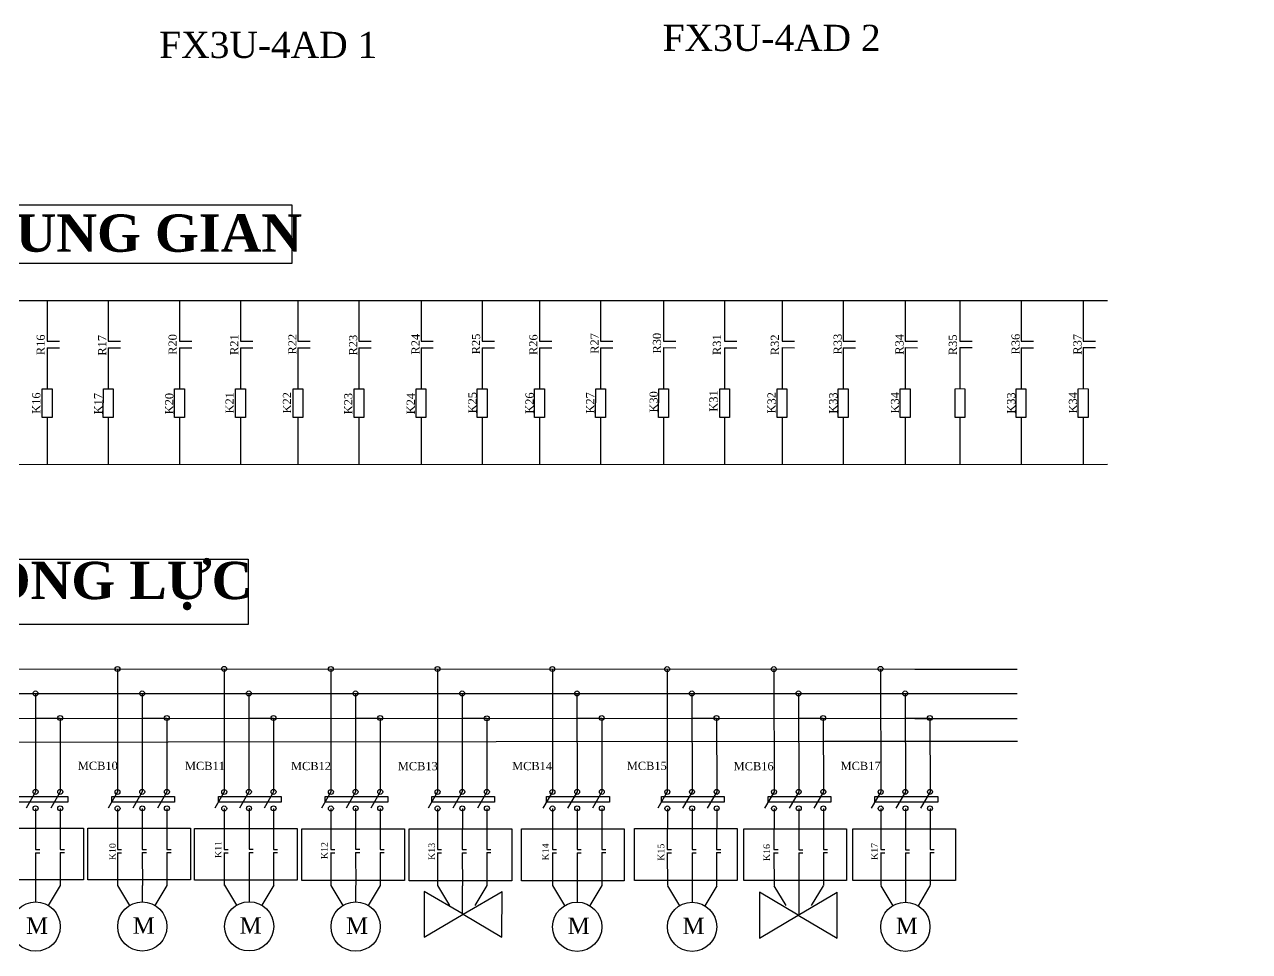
# Model space of a CAD drawing. Header units: millimetres. Extents: x 7014966 to 7187914, y 108642 to 109358.
# Drawn here: x 7015622.4 to 7015841.9, y 109001.6 to 109167.6 of the extents above; entities that cross this region are included whole.
import ezdxf

# ---------------------------------------------------------------- set-up
doc = ezdxf.new("R2010")
doc.units = ezdxf.units.MM
doc.layers.add('Layer1', color=7, linetype='Continuous', lineweight=30)
doc.styles.get("Standard").update_dxf_attribs({"font": 'arial.ttf'})

msp = doc.modelspace()

# ---------------------------------------------------------------- linework, layer by layer
for points in [[(7015571.01, 109135.29), (7015670.35, 109135.29), (7015670.35, 109124.8), (7015571.01, 109124.8)], [(7015572.54, 109071.85), (7015662.51, 109071.85), (7015662.51, 109060.15), (7015572.54, 109060.15)]]:
    msp.add_lwpolyline(points, close=True)
at = {"layer": 'Layer1', "lineweight": 30}
for p, q in [((7015457.23, 109118.2), (7015816.49, 109118.2)), ((7015626.51, 109109.72), (7015628.71, 109109.71)), ((7015637.45, 109109.71), (7015639.65, 109109.71)), ((7015650.2, 109109.72), (7015652.41, 109109.71)), ((7015661.14, 109109.71), (7015663.35, 109109.71)), ((7015671.43, 109109.72), (7015673.64, 109109.71)), ((7015682.37, 109109.71), (7015684.58, 109109.71)), ((7015693.49, 109109.72), (7015695.69, 109109.71)), ((7015704.42, 109109.71), (7015706.63, 109109.71)), ((7015714.72, 109109.72), (7015716.92, 109109.71)), ((7015725.66, 109109.71), (7015727.86, 109109.71)), ((7015736.94, 109109.75), (7015739.15, 109109.74)), ((7015747.88, 109109.74), (7015750.09, 109109.74)), ((7015758.17, 109109.75), (7015760.38, 109109.74)), ((7015769.11, 109109.74), (7015771.32, 109109.74)), ((7015780.22, 109109.75), (7015782.43, 109109.74)), ((7015790.05, 109109.75), (7015792.26, 109109.75)), ((7015800.99, 109109.74), (7015803.2, 109109.74)), ((7015812.11, 109109.75), (7015814.31, 109109.75)), ((7015781.94, 109052.18), (7015800.31, 109052.17)), ((7015781.92, 109047.82), (7015800.3, 109047.82)), ((7015781.93, 109043.35), (7015800.31, 109043.34)), ((7015765.75, 109039.29), (7015800.34, 109039.3)), ((7015624.43, 109030.18), (7015622.72, 109027.26)), ((7015628.85, 109030.19), (7015627.15, 109027.26)), ((7015639.11, 109030.18), (7015637.41, 109027.26)), ((7015643.54, 109030.18), (7015641.83, 109027.26)), ((7015647.96, 109030.19), (7015646.26, 109027.26)), ((7015658.23, 109030.18), (7015656.52, 109027.26)), ((7015662.65, 109030.18), (7015660.94, 109027.26)), ((7015667.07, 109030.19), (7015665.37, 109027.26)), ((7015677.34, 109030.18), (7015675.64, 109027.26)), ((7015681.76, 109030.18), (7015680.06, 109027.26)), ((7015686.18, 109030.19), (7015684.49, 109027.26)), ((7015696.45, 109030.18), (7015694.75, 109027.26)), ((7015700.88, 109030.18), (7015699.17, 109027.26)), ((7015705.29, 109030.19), (7015703.6, 109027.26)), ((7015717.03, 109030.18), (7015715.33, 109027.26)), ((7015721.46, 109030.18), (7015719.75, 109027.26)), ((7015725.88, 109030.19), (7015724.18, 109027.26)), ((7015737.61, 109030.18), (7015735.91, 109027.26)), ((7015742.04, 109030.18), (7015740.33, 109027.26)), ((7015746.46, 109030.19), (7015744.76, 109027.26)), ((7015756.73, 109030.18), (7015755.02, 109027.26)), ((7015761.15, 109030.18), (7015759.44, 109027.26)), ((7015765.57, 109030.19), (7015763.87, 109027.26)), ((7015775.84, 109030.18), (7015774.14, 109027.26)), ((7015780.26, 109030.18), (7015778.56, 109027.26)), ((7015784.68, 109030.19), (7015782.99, 109027.26)), ((7015624.43, 109019.29), (7015625.16, 109019.29)), ((7015628.84, 109019.31), (7015629.58, 109019.31)), ((7015639.11, 109019.29), (7015639.85, 109019.29)), ((7015643.55, 109019.31), (7015644.28, 109019.31)), ((7015647.95, 109019.31), (7015648.69, 109019.31)), ((7015658.22, 109019.29), (7015658.96, 109019.29)), ((7015662.69, 109019.32), (7015663.42, 109019.32)), ((7015667.07, 109019.31), (7015667.8, 109019.31)), ((7015677.33, 109019.29), (7015678.07, 109019.29)), ((7015681.77, 109019.32), (7015682.5, 109019.32)), ((7015686.18, 109019.31), (7015686.91, 109019.31)), ((7015696.45, 109019.29), (7015697.18, 109019.29)), ((7015700.88, 109019.26), (7015701.62, 109019.26)), ((7015705.29, 109019.31), (7015706.02, 109019.31)), ((7015717.03, 109019.29), (7015717.76, 109019.29)), ((7015721.47, 109019.26), (7015722.2, 109019.26)), ((7015725.87, 109019.31), (7015726.61, 109019.31)), ((7015737.61, 109019.29), (7015738.35, 109019.29)), ((7015742.05, 109019.26), (7015742.78, 109019.26)), ((7015746.45, 109019.31), (7015747.19, 109019.31)), ((7015756.72, 109019.29), (7015757.46, 109019.29)), ((7015761.15, 109019.25), (7015761.88, 109019.25)), ((7015765.57, 109019.31), (7015766.3, 109019.31)), ((7015775.84, 109019.29), (7015776.57, 109019.29)), ((7015780.26, 109019.25), (7015781, 109019.25)), ((7015784.68, 109019.31), (7015785.41, 109019.31)), ((7015624.44, 109013.42), (7015624.44, 109010.48)), ((7015628.84, 109013.43), (7015626.7, 109009.85)), ((7015639.12, 109013.45), (7015641.27, 109009.87)), ((7015643.55, 109013.44), (7015643.55, 109010.5)), ((7015647.95, 109013.45), (7015645.81, 109009.87)), ((7015658.26, 109013.47), (7015660.41, 109009.89)), ((7015662.69, 109013.46), (7015662.69, 109010.52)), ((7015667.09, 109013.47), (7015664.95, 109009.89)), ((7015677.35, 109013.43), (7015679.5, 109009.85)), ((7015681.77, 109013.42), (7015681.77, 109010.48)), ((7015686.18, 109013.43), (7015684.04, 109009.85)), ((7015696.46, 109013.4), (7015698.61, 109009.82)), ((7015700.88, 109013.39), (7015700.88, 109008.18)), ((7015705.29, 109013.4), (7015703.15, 109009.82)), ((7015717.04, 109013.4), (7015719.2, 109009.82)), ((7015721.47, 109013.4), (7015721.47, 109010.46)), ((7015725.88, 109013.4), (7015723.73, 109009.83)), ((7015737.62, 109013.38), (7015739.78, 109009.8)), ((7015742.05, 109013.37), (7015742.05, 109010.43)), ((7015746.46, 109013.38), (7015744.32, 109009.8)), ((7015756.72, 109013.39), (7015758.87, 109009.82)), ((7015761.15, 109013.39), (7015761.15, 109008.08)), ((7015765.56, 109013.39), (7015763.41, 109009.82)), ((7015775.84, 109013.39), (7015777.99, 109009.81)), ((7015780.26, 109013.38), (7015780.26, 109010.44)), ((7015784.67, 109013.39), (7015782.53, 109009.81))]:
    msp.add_line(p, q, dxfattribs=at)
for points in [[(7015626.51, 109118.24), (7015626.51, 109110.89), (7015628.71, 109110.9)], [(7015637.45, 109118.24), (7015637.45, 109110.89), (7015639.65, 109110.9)], [(7015650.2, 109118.24), (7015650.2, 109110.89), (7015652.41, 109110.9)], [(7015661.14, 109118.24), (7015661.14, 109110.89), (7015663.35, 109110.9)], [(7015671.43, 109118.24), (7015671.43, 109110.89), (7015673.64, 109110.9)], [(7015682.37, 109118.24), (7015682.37, 109110.89), (7015684.58, 109110.9)], [(7015693.49, 109118.24), (7015693.49, 109110.89), (7015695.69, 109110.9)], [(7015704.42, 109118.24), (7015704.42, 109110.89), (7015706.63, 109110.9)], [(7015714.72, 109118.24), (7015714.72, 109110.89), (7015716.92, 109110.9)], [(7015725.66, 109118.24), (7015725.66, 109110.89), (7015727.86, 109110.9)], [(7015736.94, 109118.27), (7015736.94, 109110.92), (7015739.15, 109110.93)], [(7015747.88, 109118.27), (7015747.88, 109110.92), (7015750.09, 109110.93)], [(7015758.17, 109118.27), (7015758.17, 109110.92), (7015760.38, 109110.93)], [(7015769.11, 109118.27), (7015769.11, 109110.92), (7015771.32, 109110.93)], [(7015780.22, 109118.27), (7015780.22, 109110.92), (7015782.43, 109110.93)], [(7015790.05, 109118.27), (7015790.05, 109110.92), (7015792.26, 109110.93)], [(7015800.99, 109118.27), (7015800.99, 109110.92), (7015803.2, 109110.93)], [(7015812.11, 109118.27), (7015812.11, 109110.92), (7015814.31, 109110.93)], [(7015626.51, 109109.72), (7015626.51, 109102.37), (7015627.39, 109102.36), (7015627.39, 109097.22), (7015625.62, 109097.22), (7015625.63, 109102.36), (7015626.51, 109102.37)], [(7015637.45, 109109.71), (7015637.45, 109102.36), (7015638.33, 109102.36), (7015638.33, 109097.21), (7015636.56, 109097.22), (7015636.57, 109102.36), (7015637.45, 109102.36)], [(7015650.2, 109109.72), (7015650.2, 109102.37), (7015651.08, 109102.36), (7015651.08, 109097.22), (7015649.32, 109097.22), (7015649.33, 109102.36), (7015650.2, 109102.37)], [(7015661.14, 109109.71), (7015661.14, 109102.36), (7015662.02, 109102.36), (7015662.02, 109097.21), (7015660.26, 109097.22), (7015660.27, 109102.36), (7015661.14, 109102.36)], [(7015671.43, 109109.72), (7015671.43, 109102.37), (7015672.32, 109102.36), (7015672.32, 109097.22), (7015670.55, 109097.22), (7015670.56, 109102.36), (7015671.43, 109102.37)], [(7015682.37, 109109.71), (7015682.37, 109102.36), (7015683.25, 109102.36), (7015683.25, 109097.21), (7015681.49, 109097.22), (7015681.5, 109102.36), (7015682.37, 109102.36)], [(7015693.49, 109109.72), (7015693.49, 109102.37), (7015694.37, 109102.36), (7015694.37, 109097.22), (7015692.6, 109097.22), (7015692.61, 109102.36), (7015693.49, 109102.37)], [(7015704.42, 109109.71), (7015704.42, 109102.36), (7015705.31, 109102.36), (7015705.31, 109097.21), (7015703.54, 109097.22), (7015703.55, 109102.36), (7015704.42, 109102.36)], [(7015714.72, 109109.72), (7015714.72, 109102.37), (7015715.6, 109102.36), (7015715.6, 109097.22), (7015713.83, 109097.22), (7015713.84, 109102.36), (7015714.72, 109102.37)], [(7015725.66, 109109.71), (7015725.66, 109102.36), (7015726.54, 109102.36), (7015726.54, 109097.21), (7015724.77, 109097.22), (7015724.78, 109102.36), (7015725.66, 109102.36)], [(7015736.94, 109109.75), (7015736.94, 109102.39), (7015737.82, 109102.39), (7015737.82, 109097.25), (7015736.06, 109097.25), (7015736.07, 109102.39), (7015736.94, 109102.39)], [(7015747.88, 109109.74), (7015747.88, 109102.39), (7015748.76, 109102.39), (7015748.76, 109097.24), (7015747, 109097.25), (7015747, 109102.39), (7015747.88, 109102.39)], [(7015758.17, 109109.75), (7015758.17, 109102.39), (7015759.05, 109102.39), (7015759.05, 109097.25), (7015757.29, 109097.25), (7015757.3, 109102.39), (7015758.17, 109102.39)], [(7015769.11, 109109.74), (7015769.11, 109102.39), (7015769.99, 109102.39), (7015769.99, 109097.24), (7015768.23, 109097.25), (7015768.24, 109102.39), (7015769.11, 109102.39)], [(7015780.22, 109109.75), (7015780.22, 109102.39), (7015781.11, 109102.39), (7015781.11, 109097.25), (7015779.34, 109097.25), (7015779.35, 109102.39), (7015780.22, 109102.39)], [(7015790.05, 109109.75), (7015790.05, 109102.4), (7015790.94, 109102.39), (7015790.94, 109097.25), (7015789.17, 109097.25), (7015789.18, 109102.39), (7015790.05, 109102.4)], [(7015800.99, 109109.74), (7015800.99, 109102.39), (7015801.87, 109102.39), (7015801.87, 109097.24), (7015800.11, 109097.25), (7015800.12, 109102.39), (7015800.99, 109102.39)], [(7015812.11, 109109.75), (7015812.11, 109102.4), (7015812.99, 109102.39), (7015812.99, 109097.25), (7015811.22, 109097.25), (7015811.23, 109102.39), (7015812.11, 109102.4)], [(7015626.51, 109097.22), (7015626.51, 109088.85)], [(7015637.45, 109097.21), (7015637.45, 109088.84)], [(7015650.2, 109097.22), (7015650.2, 109088.85)], [(7015661.14, 109097.21), (7015661.14, 109088.84)], [(7015671.43, 109097.22), (7015671.43, 109088.85)], [(7015682.37, 109097.21), (7015682.37, 109088.84)], [(7015693.49, 109097.22), (7015693.49, 109088.85)], [(7015704.42, 109097.21), (7015704.43, 109088.84)], [(7015714.72, 109097.22), (7015714.72, 109088.85)], [(7015725.66, 109097.21), (7015725.66, 109088.84)], [(7015736.94, 109097.25), (7015736.94, 109088.87)], [(7015747.88, 109097.24), (7015747.88, 109088.87)], [(7015758.17, 109097.25), (7015758.17, 109088.87)], [(7015769.11, 109097.24), (7015769.11, 109088.87)], [(7015780.22, 109097.25), (7015780.23, 109088.87)], [(7015790.05, 109097.25), (7015790.05, 109088.88)], [(7015800.99, 109097.25), (7015800.99, 109088.87)], [(7015812.11, 109097.25), (7015812.11, 109088.88)], [(7015457.23, 109088.84), (7015816.49, 109088.88)], [(7015487.91, 109052.23), (7015781.94, 109052.18)], [(7015639.1, 109052.22), (7015639.11, 109030.17)], [(7015658.21, 109052.22), (7015658.23, 109030.17)], [(7015677.32, 109052.22), (7015677.34, 109030.17)], [(7015696.43, 109052.22), (7015696.45, 109030.17)], [(7015717.02, 109052.22), (7015717.03, 109030.17)], [(7015737.6, 109052.22), (7015737.61, 109030.17)], [(7015756.71, 109052.22), (7015756.73, 109030.17)], [(7015775.82, 109052.22), (7015775.84, 109030.17)], [(7015487.89, 109047.82), (7015781.92, 109047.82)], [(7015624.4, 109047.82), (7015624.43, 109030.18)], [(7015643.51, 109047.82), (7015643.54, 109030.18)], [(7015662.62, 109047.82), (7015662.65, 109030.18)], [(7015681.73, 109047.82), (7015681.76, 109030.18)], [(7015700.85, 109047.82), (7015700.88, 109030.18)], [(7015721.43, 109047.82), (7015721.46, 109030.18)], [(7015742.01, 109047.82), (7015742.04, 109030.18)], [(7015761.12, 109047.82), (7015761.15, 109030.18)], [(7015780.23, 109047.82), (7015780.26, 109030.18)], [(7015487.9, 109043.41), (7015781.93, 109043.35)], [(7015624.41, 109043.4), (7015628.82, 109043.42), (7015628.85, 109030.19)], [(7015643.52, 109043.4), (7015647.93, 109043.42), (7015647.96, 109030.19)], [(7015662.63, 109043.4), (7015667.04, 109043.42), (7015667.07, 109030.19)], [(7015681.74, 109043.4), (7015686.15, 109043.42), (7015686.18, 109030.19)], [(7015700.85, 109043.4), (7015705.26, 109043.42), (7015705.29, 109030.19)], [(7015721.44, 109043.4), (7015725.85, 109043.42), (7015725.88, 109030.19)], [(7015742.02, 109043.4), (7015746.43, 109043.42), (7015746.46, 109030.19)], [(7015761.13, 109043.4), (7015765.54, 109043.42), (7015765.57, 109030.19)], [(7015780.24, 109043.4), (7015784.65, 109043.42), (7015784.68, 109030.19)], [(7015471.72, 109039), (7015765.75, 109039.29)], [(7015624.44, 109027.23), (7015624.44, 109019.88), (7015625.17, 109019.88)], [(7015628.85, 109027.24), (7015628.84, 109019.89), (7015629.58, 109019.89)], [(7015639.12, 109027.23), (7015639.11, 109019.88), (7015639.85, 109019.88)], [(7015643.55, 109027.24), (7015643.55, 109019.89), (7015644.28, 109019.9)], [(7015647.96, 109027.24), (7015647.95, 109019.89), (7015648.69, 109019.89)], [(7015658.23, 109027.23), (7015658.22, 109019.88), (7015658.96, 109019.88)], [(7015662.69, 109027.26), (7015662.69, 109019.91), (7015663.42, 109019.92)], [(7015667.07, 109027.24), (7015667.07, 109019.89), (7015667.8, 109019.89)], [(7015677.34, 109027.23), (7015677.33, 109019.88), (7015678.07, 109019.88)], [(7015681.77, 109027.26), (7015681.77, 109019.91), (7015682.5, 109019.92)], [(7015686.18, 109027.24), (7015686.18, 109019.89), (7015686.91, 109019.89)], [(7015696.45, 109027.23), (7015696.45, 109019.88), (7015697.18, 109019.88)], [(7015700.89, 109027.2), (7015700.88, 109019.85), (7015701.62, 109019.85)], [(7015705.29, 109027.24), (7015705.29, 109019.89), (7015706.02, 109019.89)], [(7015717.03, 109027.23), (7015717.03, 109019.88), (7015717.76, 109019.88)], [(7015721.47, 109027.2), (7015721.47, 109019.85), (7015722.2, 109019.85)], [(7015725.88, 109027.24), (7015725.87, 109019.89), (7015726.61, 109019.89)], [(7015737.62, 109027.23), (7015737.61, 109019.88), (7015738.35, 109019.88)], [(7015742.05, 109027.2), (7015742.05, 109019.85), (7015742.78, 109019.85)], [(7015746.46, 109027.24), (7015746.45, 109019.89), (7015747.19, 109019.89)], [(7015756.73, 109027.23), (7015756.72, 109019.88), (7015757.46, 109019.88)], [(7015761.15, 109027.19), (7015761.15, 109019.84), (7015761.88, 109019.84)], [(7015765.57, 109027.24), (7015765.57, 109019.89), (7015766.3, 109019.89)], [(7015775.84, 109027.23), (7015775.84, 109019.88), (7015776.57, 109019.88)], [(7015780.27, 109027.19), (7015780.26, 109019.84), (7015781, 109019.84)], [(7015784.68, 109027.24), (7015784.68, 109019.89), (7015785.41, 109019.89)], [(7015624.43, 109019.3), (7015624.44, 109013.42)], [(7015628.84, 109019.31), (7015628.84, 109013.43)], [(7015639.11, 109019.31), (7015639.12, 109013.42)], [(7015643.55, 109019.32), (7015643.56, 109013.44)], [(7015647.95, 109019.31), (7015647.95, 109013.43)], [(7015658.22, 109019.31), (7015658.23, 109013.42)], [(7015662.69, 109019.34), (7015662.7, 109013.46)], [(7015667.07, 109019.31), (7015667.07, 109013.43)], [(7015677.33, 109019.31), (7015677.35, 109013.42)], [(7015681.77, 109019.34), (7015681.78, 109013.46)], [(7015686.18, 109019.31), (7015686.18, 109013.43)], [(7015696.45, 109019.31), (7015696.46, 109013.42)], [(7015700.88, 109019.27), (7015700.89, 109013.39)], [(7015705.29, 109019.31), (7015705.29, 109013.43)], [(7015717.03, 109019.31), (7015717.04, 109013.42)], [(7015721.47, 109019.28), (7015721.48, 109013.4)], [(7015725.87, 109019.31), (7015725.87, 109013.43)], [(7015737.61, 109019.31), (7015737.62, 109013.42)], [(7015742.05, 109019.28), (7015742.06, 109013.4)], [(7015746.45, 109019.31), (7015746.45, 109013.43)], [(7015756.72, 109019.31), (7015756.73, 109013.42)], [(7015761.15, 109019.27), (7015761.16, 109013.39)], [(7015765.57, 109019.31), (7015765.57, 109013.43)], [(7015775.84, 109019.31), (7015775.85, 109013.42)], [(7015780.26, 109019.27), (7015780.28, 109013.39)], [(7015784.68, 109019.31), (7015784.68, 109013.43)], [(7015701.03, 109008.27), (7015694.06, 109012.37), (7015694.06, 109004.15), (7015701.03, 109008.27)], [(7015701.03, 109008.27), (7015708, 109012.37)], [(7015701.03, 109008.27), (7015707.99, 109004.17), (7015708, 109012.37)], [(7015761.08, 109008.12), (7015754.11, 109012.22), (7015754.11, 109004.01), (7015761.08, 109008.12)], [(7015761.08, 109008.12), (7015768.05, 109012.22)], [(7015761.08, 109008.12), (7015768.05, 109004.02), (7015768.05, 109012.22)]]:
    msp.add_lwpolyline(points, dxfattribs=at)
for points in [[(7015618.95, 109029.34), (7015630.21, 109029.34), (7015630.21, 109028.36), (7015618.95, 109028.36)], [(7015638.06, 109029.34), (7015649.32, 109029.34), (7015649.32, 109028.36), (7015638.06, 109028.36)], [(7015657.18, 109029.34), (7015668.43, 109029.34), (7015668.43, 109028.36), (7015657.18, 109028.36)], [(7015676.29, 109029.34), (7015687.55, 109029.34), (7015687.55, 109028.36), (7015676.29, 109028.36)], [(7015695.4, 109029.34), (7015706.66, 109029.34), (7015706.66, 109028.36), (7015695.4, 109028.36)], [(7015715.98, 109029.34), (7015727.24, 109029.34), (7015727.24, 109028.36), (7015715.98, 109028.36)], [(7015736.56, 109029.34), (7015747.82, 109029.34), (7015747.82, 109028.36), (7015736.56, 109028.36)], [(7015755.68, 109029.34), (7015766.93, 109029.34), (7015766.93, 109028.36), (7015755.68, 109028.36)], [(7015774.79, 109029.34), (7015786.05, 109029.34), (7015786.05, 109028.36), (7015774.79, 109028.36)], [(7015614.6, 109023.72), (7015632.99, 109023.72), (7015632.99, 109014.45), (7015614.6, 109014.45)], [(7015633.76, 109023.69), (7015652.16, 109023.69), (7015652.16, 109014.42), (7015633.76, 109014.42)], [(7015652.89, 109023.65), (7015671.28, 109023.65), (7015671.28, 109014.38), (7015652.89, 109014.38)], [(7015672.11, 109023.6), (7015690.51, 109023.6), (7015690.51, 109014.33), (7015672.11, 109014.33)], [(7015691.39, 109023.56), (7015709.78, 109023.56), (7015709.78, 109014.29), (7015691.39, 109014.29)], [(7015711.5, 109023.56), (7015729.89, 109023.56), (7015729.89, 109014.29), (7015711.5, 109014.29)], [(7015731.73, 109023.61), (7015750.12, 109023.61), (7015750.12, 109014.34), (7015731.73, 109014.34)], [(7015751.32, 109023.58), (7015769.71, 109023.58), (7015769.71, 109014.31), (7015751.32, 109014.31)], [(7015770.86, 109023.58), (7015789.26, 109023.58), (7015789.26, 109014.31), (7015770.86, 109014.31)]]:
    msp.add_lwpolyline(points, close=True, dxfattribs=at)
for centre, radius in [((7015639.1, 109052.2), 0.441), ((7015658.21, 109052.22), 0.441), ((7015677.32, 109052.19), 0.441), ((7015696.43, 109052.19), 0.441), ((7015717.02, 109052.19), 0.441), ((7015737.6, 109052.18), 0.441), ((7015756.71, 109052.18), 0.441), ((7015775.82, 109052.22), 0.441), ((7015624.4, 109047.82), 0.441), ((7015643.51, 109047.82), 0.441), ((7015662.62, 109047.82), 0.441), ((7015681.73, 109047.82), 0.441), ((7015700.85, 109047.82), 0.441), ((7015721.43, 109047.82), 0.441), ((7015742.01, 109047.82), 0.441), ((7015761.12, 109047.82), 0.441), ((7015780.23, 109047.82), 0.441), ((7015628.82, 109043.42), 0.441), ((7015647.93, 109043.42), 0.441), ((7015667.04, 109043.42), 0.441), ((7015686.15, 109043.42), 0.441), ((7015705.26, 109043.36), 0.441), ((7015725.85, 109043.42), 0.441), ((7015746.43, 109043.42), 0.441), ((7015765.54, 109043.42), 0.441), ((7015784.65, 109043.42), 0.441), ((7015624.43, 109030.19), 0.441), ((7015628.85, 109030.19), 0.441), ((7015639.11, 109030.18), 0.441), ((7015643.54, 109030.19), 0.441), ((7015647.96, 109030.19), 0.441), ((7015658.23, 109030.18), 0.441), ((7015662.65, 109030.19), 0.441), ((7015667.07, 109030.19), 0.441), ((7015677.34, 109030.18), 0.441), ((7015681.76, 109030.19), 0.441), ((7015686.18, 109030.19), 0.441), ((7015696.45, 109030.18), 0.441), ((7015700.88, 109030.19), 0.441), ((7015705.29, 109030.19), 0.441), ((7015717.03, 109030.18), 0.441), ((7015721.46, 109030.19), 0.441), ((7015725.88, 109030.19), 0.441), ((7015737.61, 109030.18), 0.441), ((7015742.04, 109030.19), 0.441), ((7015746.46, 109030.19), 0.441), ((7015756.73, 109030.18), 0.441), ((7015761.15, 109030.19), 0.441), ((7015765.57, 109030.19), 0.441), ((7015775.84, 109030.18), 0.441), ((7015780.26, 109030.19), 0.441), ((7015784.68, 109030.19), 0.441), ((7015624.43, 109027.24), 0.441), ((7015628.85, 109027.24), 0.441), ((7015639.12, 109027.23), 0.441), ((7015643.55, 109027.24), 0.441), ((7015647.96, 109027.24), 0.441), ((7015658.23, 109027.23), 0.441), ((7015662.66, 109027.24), 0.441), ((7015667.07, 109027.24), 0.441), ((7015677.34, 109027.23), 0.441), ((7015681.77, 109027.24), 0.441), ((7015686.18, 109027.24), 0.441), ((7015696.45, 109027.23), 0.441), ((7015700.88, 109027.24), 0.441), ((7015705.29, 109027.24), 0.441), ((7015717.03, 109027.23), 0.441), ((7015721.46, 109027.24), 0.441), ((7015725.88, 109027.24), 0.441), ((7015737.62, 109027.23), 0.441), ((7015742.05, 109027.24), 0.441), ((7015746.46, 109027.24), 0.441), ((7015756.73, 109027.23), 0.441), ((7015761.16, 109027.24), 0.441), ((7015765.57, 109027.24), 0.441), ((7015775.84, 109027.23), 0.441), ((7015780.27, 109027.24), 0.441), ((7015784.68, 109027.24), 0.441), ((7015624.44, 109006.07), 4.41), ((7015643.55, 109006.09), 4.41), ((7015662.69, 109006.11), 4.41), ((7015681.77, 109006.07), 4.41), ((7015721.47, 109006.04), 4.41), ((7015742.05, 109006.02), 4.41), ((7015780.26, 109006.03), 4.41)]:
    msp.add_circle(centre, radius, dxfattribs=at)

# ---------------------------------------------------------------- texts
at = {"layer": 'Layer1', "lineweight": 30, "attachment_point": 1}
for s, width, insert, char_height in [('{\\fTimes New Roman|b0|i0|c0|p18;FX3U-4AD 1}', 45.1007, (7015646.59, 109166.3), 4.6778), ('{\\fTimes New Roman|b0|i0|c0|p18;FX3U-4AD 2}', 45.1007, (7015736.78, 109167.56), 4.6778), ('{\\fTimes New Roman|b1|i0|c0|p18;MẠCH TRUNG GIAN}', 114.8103, (7015572.36, 109133.6), 6.6825), ('{\\fTimes New Roman|b1|i0|c0|p18;MẠCH ĐỘNG LỰC}', 102.7692, (7015573.92, 109071.4), 6.6825), ('{\\fTimes New Roman|b0|i0|c0|p18;MCB10}', 48.307, (7015632, 109035.6), 1.4702), ('{\\fTimes New Roman|b0|i0|c0|p18;MCB11}', 48.307, (7015651.19, 109035.58), 1.4702), ('{\\fTimes New Roman|b0|i0|c0|p18;MCB12}', 48.307, (7015670.19, 109035.56), 1.4702), ('{\\fTimes New Roman|b0|i0|c0|p18;MCB13}', 48.307, (7015689.33, 109035.54), 1.4702), ('{\\fTimes New Roman|b0|i0|c0|p18;MCB14}', 48.307, (7015709.81, 109035.56), 1.4702), ('{\\fTimes New Roman|b0|i0|c0|p18;MCB15}', 48.307, (7015730.36, 109035.59), 1.4702), ('{\\fTimes New Roman|b0|i0|c0|p18;MCB16}', 48.307, (7015749.5, 109035.53), 1.4702), ('{\\fTimes New Roman|b0|i0|c0|p18;MCB17}', 48.307, (7015768.66, 109035.58), 1.4702), ('{\\fTimes New Roman|b0|i0|c0|p18;M}', 34.9091, (7015641.84, 109007.73), 2.9403), ('{\\fTimes New Roman|b0|i0|c0|p18;M}', 34.9091, (7015660.97, 109007.74), 2.9403), ('{\\fTimes New Roman|b0|i0|c0|p18;M}', 34.9091, (7015622.72, 109007.71), 2.9403), ('{\\fTimes New Roman|b0|i0|c0|p18;M}', 34.9091, (7015680.06, 109007.71), 2.9403), ('{\\fTimes New Roman|b0|i0|c0|p18;M}', 34.9091, (7015719.76, 109007.68), 2.9403), ('{\\fTimes New Roman|b0|i0|c0|p18;M}', 34.9091, (7015740.34, 109007.66), 2.9403), ('{\\fTimes New Roman|b0|i0|c0|p18;M}', 34.9091, (7015778.55, 109007.67), 2.9403)]:
    msp.add_mtext_dynamic_manual_height_columns(s, width=width, gutter_width=12.5, heights=[0], dxfattribs=dict(at, insert=insert, char_height=char_height))
at = {"layer": 'Layer1', "lineweight": 30, "attachment_point": 1, "rotation": 90}
for s, width, insert, char_height in [('{\\fTimes New Roman|b0|i0|c0|p18;R16}', 25.0712, (7015624.61, 109108.4), 1.4702), ('{\\fTimes New Roman|b0|i0|c0|p18;R17}', 25.0712, (7015635.61, 109108.32), 1.4702), ('{\\fTimes New Roman|b0|i0|c0|p18;R20}', 25.0712, (7015648.25, 109108.46), 1.4702), ('{\\fTimes New Roman|b0|i0|c0|p18;R21}', 25.0712, (7015659.29, 109108.43), 1.4702), ('{\\fTimes New Roman|b0|i0|c0|p18;R22}', 25.0712, (7015669.7, 109108.51), 1.4702), ('{\\fTimes New Roman|b0|i0|c0|p18;R23}', 25.0712, (7015680.58, 109108.34), 1.4702), ('{\\fTimes New Roman|b0|i0|c0|p18;R24}', 25.0712, (7015691.77, 109108.51), 1.4702), ('{\\fTimes New Roman|b0|i0|c0|p18;R25}', 25.0712, (7015702.6, 109108.55), 1.4702), ('{\\fTimes New Roman|b0|i0|c0|p18;R26}', 25.0712, (7015712.87, 109108.42), 1.4702), ('{\\fTimes New Roman|b0|i0|c0|p18;R27}', 25.0712, (7015723.85, 109108.64), 1.4702), ('{\\fTimes New Roman|b0|i0|c0|p18;R30}', 25.0712, (7015735.02, 109108.69), 1.4702), ('{\\fTimes New Roman|b0|i0|c0|p18;R31}', 25.0712, (7015745.76, 109108.42), 1.4702), ('{\\fTimes New Roman|b0|i0|c0|p18;R32}', 25.0712, (7015756.15, 109108.4), 1.4702), ('{\\fTimes New Roman|b0|i0|c0|p18;R33}', 25.0712, (7015767.4, 109108.53), 1.4702), ('{\\fTimes New Roman|b0|i0|c0|p18;R34}', 25.0712, (7015778.46, 109108.49), 1.4702), ('{\\fTimes New Roman|b0|i0|c0|p18;R35}', 25.0712, (7015788.03, 109108.4), 1.4702), ('{\\fTimes New Roman|b0|i0|c0|p18;R36}', 25.0712, (7015799.28, 109108.53), 1.4702), ('{\\fTimes New Roman|b0|i0|c0|p18;R37}', 25.0712, (7015810.35, 109108.49), 1.4702), ('\\pxt0;{\\fTimes New Roman|b0|i0|c0|p18;K16}', 25.0712, (7015623.81, 109097.9), 1.4702), ('\\pxt0;{\\fTimes New Roman|b0|i0|c0|p18;K17}', 25.0712, (7015634.92, 109097.8), 1.4702), ('\\pxt0;{\\fTimes New Roman|b0|i0|c0|p18;K20}', 25.0712, (7015647.63, 109097.81), 1.4702), ('\\pxt0;{\\fTimes New Roman|b0|i0|c0|p18;K21}', 25.0712, (7015658.46, 109097.96), 1.4702), ('\\pxt0;{\\fTimes New Roman|b0|i0|c0|p18;K22}', 25.0712, (7015668.73, 109097.96), 1.4702), ('\\pxt0;{\\fTimes New Roman|b0|i0|c0|p18;K23}', 25.0712, (7015679.71, 109097.81), 1.4702), ('\\pxt0;{\\fTimes New Roman|b0|i0|c0|p18;K24}', 25.0712, (7015690.91, 109097.81), 1.4702), ('\\pxt0;{\\fTimes New Roman|b0|i0|c0|p18;K25}', 25.0712, (7015701.95, 109097.98), 1.4702), ('\\pxt0;{\\fTimes New Roman|b0|i0|c0|p18;K26}', 25.0712, (7015712.2, 109097.91), 1.4702), ('\\pxt0;{\\fTimes New Roman|b0|i0|c0|p18;K27}', 25.0712, (7015723.06, 109097.94), 1.4702), ('\\pxt0;{\\fTimes New Roman|b0|i0|c0|p18;K30}', 25.0712, (7015734.44, 109098.12), 1.4702), ('\\pxt0;{\\fTimes New Roman|b0|i0|c0|p18;K31}', 25.0712, (7015745.16, 109098.28), 1.4702), ('\\pxt0;{\\fTimes New Roman|b0|i0|c0|p18;K32}', 25.0712, (7015755.56, 109097.96), 1.4702), ('\\pxt0;{\\fTimes New Roman|b0|i0|c0|p18;K33}', 25.0712, (7015766.6, 109097.91), 1.4702), ('\\pxt0;{\\fTimes New Roman|b0|i0|c0|p18;K34}', 25.0712, (7015777.67, 109097.96), 1.4702), ('\\pxt0;{\\fTimes New Roman|b0|i0|c0|p18;K33}', 25.0712, (7015798.48, 109097.91), 1.4702), ('\\pxt0;{\\fTimes New Roman|b0|i0|c0|p18;K34}', 25.0712, (7015809.55, 109097.96), 1.4702), ('{\\fTimes New Roman|b0|i0|c0|p18;K10}', 41.2079, (7015637.62, 109017.95), 1.1761), ('{\\fTimes New Roman|b0|i0|c0|p18;K11}', 41.2079, (7015656.56, 109018.35), 1.1761), ('{\\fTimes New Roman|b0|i0|c0|p18;K12}', 41.2079, (7015675.59, 109018.14), 1.1761), ('{\\fTimes New Roman|b0|i0|c0|p18;K13}', 41.2079, (7015694.8, 109018.01), 1.1761), ('{\\fTimes New Roman|b0|i0|c0|p18;K14}', 41.2079, (7015715.2, 109017.91), 1.1761), ('{\\fTimes New Roman|b0|i0|c0|p18;K17}', 41.2079, (7015774.14, 109018), 1.1761), ('{\\fTimes New Roman|b0|i0|c0|p18;K15}', 41.2079, (7015735.88, 109017.86), 1.1761), ('{\\fTimes New Roman|b0|i0|c0|p18;K16}', 41.2079, (7015754.82, 109017.8), 1.1761)]:
    msp.add_mtext_dynamic_manual_height_columns(s, width=width, gutter_width=12.5, heights=[0], dxfattribs=dict(at, insert=insert, char_height=char_height))

doc.saveas('drawing.dxf')
